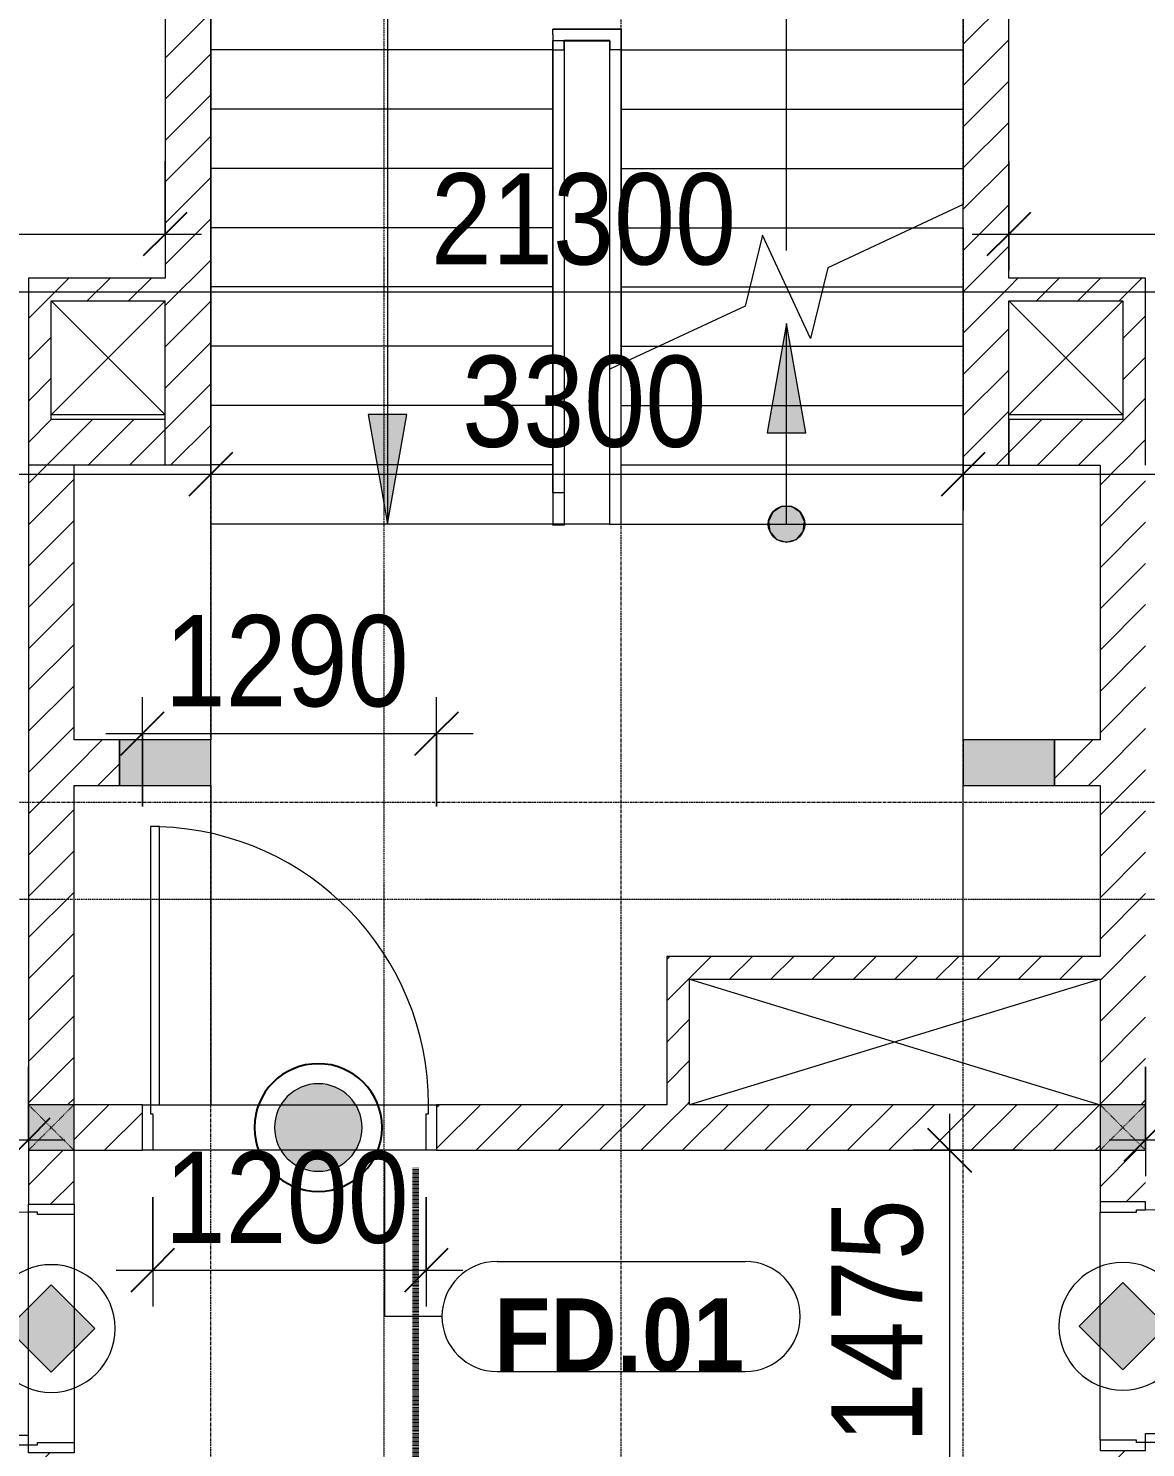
# Model space of a CAD drawing. Header units: millimetres. Extents: x 1591 to 239243, y -15958 to 82755.
# Drawn here: x 143851 to 148751, y 70208 to 76433 of the extents above; entities that cross this region are included whole.
import ezdxf

# ---------------------------------------------------------------- set-up
doc = ezdxf.new("R2010")
doc.units = ezdxf.units.MM
for name, pattern in [('1 NÉT CALL OUT', [6, 3, -3]), ('Dash Dot 3_16_', [7.9375, 4.7625, -1.5875, 0, -1.5875]), ('Dash_2_', [6, 3, -3]), ('Grid Line', [22.225, 12.7, -3.175, 3.175, -3.175])]:
    doc.linetypes.add(name, pattern=pattern)
for name, color, linetype, lineweight in [('0-1', 250, 'Continuous', 5), ('0-2', 7, 'Continuous', 9), ('A-ANNO-DIMS', 211, 'Continuous', 9), ('A-ANNO-DIMS-160', 211, 'Continuous', 9), ('A-ANNO-NOTE', 131, 'Continuous', 9), ('A-ANNO-NOTE-1', 131, 'Continuous', 25), ('A-DETL-3', 90, '1 NÉT CALL OUT', 100), ('A-DETL-GENF-2', 10, 'Continuous', 9), ('A-DOOR-3', 10, 'Continuous', 9), ('A-DOOR-FRAM-1', 10, 'Continuous', 9), ('A-DOOR-IDEN', 31, 'Continuous', 9), ('A-FLOR-1', 7, 'Continuous', 9), ('A-FLOR-HRAL', 11, 'Continuous', 9), ('A-WALL', 113, 'Continuous', 9), ('A-WALL-3', 113, 'Continuous', 18), ('A-WALL-PATT-2', 111, 'Continuous', 9), ('G-ANNO-SYMB-1', 111, 'Dash Dot 3_16_', 18), ('S-COLS', 52, 'Continuous', 9), ('S-COLS-1', 52, 'Continuous', 5), ('S-COLS-2', 250, 'Continuous', 18), ('S-COLS-6', 52, 'Continuous', 18), ('S-COLS-HDLN', 52, 'Dash_2_', 9), ('S-GRID-1', 1, 'Grid Line', 9), ('S-STRS', 31, 'Continuous', 9), ('S-STRS-ANNO', 31, 'Continuous', 9), ('S-STRS-MBND', 31, 'Continuous', 9)]:
    doc.layers.add(name, color=color, linetype=linetype, lineweight=lineweight)
doc.styles.add('Arial_B_4', font='arialbd_0.ttf', dxfattribs={"width": 0.9, "height": 320})
doc.styles.add('UTM Avo', font='UTM Avo.ttf', dxfattribs={"width": 0.9, "height": 400})
doc.dimstyles.new('1_Dim_chi_tiet_2_5', dxfattribs={"dimscale": 304.8, "dimtxt": 399.720379, "dimasz": 0.629921, "dimexe": 0.524934, "dimexo": 0.0625, "dimgap": 0.052493, "dimtad": 1, "dimdec": 0, "dimrnd": 5, "dimzin": 0, "dimdsep": 46, "dimtxsty": 'UTM Avo', "dimblk1": 'OBLIQUE', "dimblk2": 'OBLIQUE', "dimsah": 1, "dimcen": 0.09, "dimdle": 0.524934, "dimazin": 0, "dimtfac": 1, "dimtdec": 4, "dimtix": 1, "dimtmove": 0, "dimatfit": 3, "dimfxl": 1.049869, "dimfxlon": 1, "dimtvp": 1, "dimtolj": 1, "dimtzin": 0, "dimarcsym": 2})
doc.dimstyles.new('1_Dim_chi_tiet_2_5_1', dxfattribs={"dimscale": 304.8, "dimtxt": 399.720379, "dimasz": 0.629921, "dimexe": 0.524934, "dimexo": 0.0625, "dimgap": 0.052493, "dimtad": 1, "dimdec": 0, "dimrnd": 5, "dimzin": 0, "dimdsep": 46, "dimtxsty": 'UTM Avo', "dimblk1": 'OBLIQUE', "dimblk2": 'OBLIQUE', "dimsah": 1, "dimcen": 0.09, "dimdle": 0.524934, "dimazin": 0, "dimtfac": 1, "dimtdec": 4, "dimtix": 1, "dimtmove": 0, "dimatfit": 3, "dimfxl": 1.049869, "dimfxlon": 1, "dimtvp": 1, "dimtolj": 1, "dimtzin": 0, "dimarcsym": 2})
pattern_1 = [(45, (101998.83, 0), (-90.50967, 90.50967), [])]

# ---------------------------------------------------------------- blocks, each defined once
blk = doc.blocks.new('NCV_TKTC_KET CAU_rvt-1-TKCS_MB TẦNG 5')
at = {"layer": 'S-COLS-1'}
for points in [[(42652.6, 73111.9), (42652.6, 73311.9), (42252.6, 73311.9), (42252.6, 73111.9)], [(46352.6, 73111.9), (46352.6, 73311.9), (45952.6, 73311.9), (45952.6, 73111.9)]]:
    blk.add_hatch(color=256, dxfattribs=at).paths.add_polyline_path(points)
at = {"layer": 'A-FLOR-1'}
for p, q in [((46152.6, 74737.4), (46152.6, 75237.4)), ((42452.6, 74737.4), (41952.6, 74737.4)), ((46652.6, 74737.4), (46152.6, 74737.4)), ((44152.6, 74259), (42652.6, 74259)), ((42652.6, 74259), (42652.6, 73311.9)), ((44402.6, 74259), (44202.6, 74259)), ((45952.6, 73311.9), (45952.6, 74259)), ((42652.6, 73111.9), (42652.6, 71711.9)), ((45952.6, 72361.9), (45952.6, 73111.9))]:
    blk.add_line(p, q, dxfattribs=at)
at = {"layer": 'S-COLS-2'}
for p, q in [((42252.6, 73311.9), (42252.6, 73111.9)), ((42652.6, 73311.9), (42252.6, 73311.9)), ((42652.6, 73111.9), (42652.6, 73311.9)), ((45952.6, 73311.9), (45952.6, 73111.9)), ((46352.6, 73311.9), (45952.6, 73311.9)), ((46352.6, 73111.9), (46352.6, 73311.9)), ((42252.6, 73111.9), (42652.6, 73111.9)), ((45952.6, 73111.9), (46352.6, 73111.9))]:
    blk.add_line(p, q, dxfattribs=at)
blk = doc.blocks.new('Railing - 50 x 10mm-952828-TKCS_MB TẦNG 5')
at = {"layer": 'A-FLOR-HRAL'}
for p, q in [((-25, 0), (-25, -5)), ((-25, -5), (25, -5)), ((25, -5), (25, 0))]:
    blk.add_line(p, q, dxfattribs=at)
blk = doc.blocks.new('Railing - Railing-946792-TKCS_MB TẦNG 5')
at = {"extrusion": (0, 0, -1), "zscale": -1}
blk.add_blockref('Railing - 50 x 10mm-952828-TKCS_MB TẦNG 5', (-44177.6, 74259), dxfattribs=at)
blk = doc.blocks.new('Top Rail Type - Top Rail_Internal_-946822-TKCS_MB TẦNG 5')
at = {"layer": 'A-FLOR-HRAL'}
for p, q in [((44152.6, 76429.4), (44453, 76429.4)), ((44152.6, 76404.3), (44152.6, 76429.4)), ((44453, 76429.4), (44453, 76339)), ((44152.6, 76379.4), (44202.6, 76379.4)), ((44152.6, 76339), (44152.6, 76379.4)), ((44152.6, 76339), (44202.6, 76339)), ((44152.6, 74396.6), (44152.6, 76339)), ((44403, 76379.4), (44202.6, 76379.4)), ((44202.6, 76379.4), (44202.6, 76339)), ((44202.6, 76339), (44202.6, 74396.6)), ((44403, 76339), (44403, 76379.4)), ((44403, 74937.8), (44403, 76339)), ((44453, 76339), (44403, 76339)), ((44453, 76339), (44453, 74961.1)), ((44202.6, 74396.6), (44152.6, 74396.6))]:
    blk.add_line(p, q, dxfattribs=at)
blk = doc.blocks.new('Top Rail Type - Top Rail_Internal_-V1-TKCS_MB TẦNG 5')
at = {"layer": 'A-FLOR-HRAL'}
for p, q in [((44453, 76429.4), (44152.6, 76429.4)), ((44152.6, 76404.4), (44152.6, 76339)), ((44453, 76339), (44453, 76429.4)), ((44152.6, 76339), (44152.6, 74259)), ((44202.6, 76379.4), (44202.6, 76339)), ((44403, 76379.4), (44202.6, 76379.4)), ((44202.6, 76339), (44202.6, 74259)), ((44403, 76339), (44403, 76379.4)), ((44403, 74937.8), (44403, 76339)), ((44453, 74961.1), (44453, 76339)), ((44202.6, 74259), (44152.6, 74259))]:
    blk.add_line(p, q, dxfattribs=at)
blk = doc.blocks.new('Top Rail Type - Top Rail_Internal_-V2-TKCS_MB TẦNG 5')
at = {"layer": 'A-FLOR-HRAL'}
for p, q in [((44453, 74961.1), (44403, 74937.8)), ((44453, 74259), (44453, 74961.1)), ((44403, 74259), (44403, 74937.8)), ((44403, 74259), (44453, 74259))]:
    blk.add_line(p, q, dxfattribs=at)
blk = doc.blocks.new('G1_SOF - BO TRU - 200x200-3055083-TKCS_MB TẦNG 5')
at = {"layer": 'S-COLS'}
blk.add_hatch(color=256, dxfattribs=at).paths.add_polyline_path([(100, -100), (100, 100), (-100, 100), (-100, -100), (8.4, -100)])
at = {"layer": 'S-COLS-6'}
for p, q in [((100, 100), (-100, 100)), ((-100, 100), (-100, -100)), ((100, -100), (100, 100)), ((-100, -100), (100, -100))]:
    blk.add_line(p, q, dxfattribs=at)
at = {"layer": 'S-COLS-HDLN'}
for p, q in [((100, 100), (-100, -100)), ((-100, 100), (100, -100))]:
    blk.add_line(p, q, dxfattribs=at)
blk = doc.blocks.new('FD_01 - FD_01-1200x2200mm-1787918-TKCS_MB TẦNG 5')
at = {"layer": 'A-DETL-GENF-2'}
for p, q in [((610, -100), (570, -100)), ((570, -100), (570, -1320)), ((610, -1320), (610, -100)), ((570, -1320), (610, -1320))]:
    blk.add_line(p, q, dxfattribs=at)
blk.add_arc((610, -100), 1220, 180, 268.12111, dxfattribs=at)
at = {"layer": 'A-DOOR-FRAM-1'}
for p, q in [((-645, 100), (-600, 100)), ((-645, -100), (-645, 100)), ((-600, 100), (-600, -60)), ((600, 100), (645, 100)), ((600, -60), (600, 100)), ((645, 100), (645, -100)), ((-600, -60), (-610, -60)), ((-610, -60), (-610, -100)), ((610, -60), (600, -60)), ((610, -100), (610, -60)), ((-610, -100), (-645, -100)), ((645, -100), (610, -100))]:
    blk.add_line(p, q, dxfattribs=at)
blk = doc.blocks.new('FD_05 - FD_05-1000x2200mm-835433-TKCS_MB TẦNG 5')
at = {"layer": 'A-DETL-GENF-2'}
for p, q in [((510, -100), (470, -100)), ((470, -100), (470, -1120)), ((510, -1120), (510, -100)), ((470, -1120), (510, -1120))]:
    blk.add_line(p, q, dxfattribs=at)
blk.add_arc((510, -100), 1020, 180, 267.75253, dxfattribs=at)
at = {"layer": 'A-DOOR-FRAM-1'}
for p, q in [((-545, 100), (-500, 100)), ((-545, -100), (-545, 100)), ((-500, 100), (-500, -60)), ((500, 100), (545, 100)), ((500, -60), (500, 100)), ((545, 100), (545, -100)), ((-500, -60), (-510, -60)), ((-510, -60), (-510, -100)), ((510, -60), (500, -60)), ((510, -100), (510, -60)), ((-510, -100), (-545, -100)), ((545, -100), (510, -100))]:
    blk.add_line(p, q, dxfattribs=at)
blk = doc.blocks.new('FD_05 - FD_05-1000x2200mm-835434-TKCS_MB TẦNG 5')
at = {"layer": 'A-DETL-GENF-2'}
for p, q in [((470, 100), (470, 1120)), ((470, 1120), (510, 1120)), ((510, 1120), (510, 100)), ((510, 100), (470, 100))]:
    blk.add_line(p, q, dxfattribs=at)
blk.add_arc((510, 100), 1020, 92.24747, 180, dxfattribs=at)
at = {"layer": 'A-DOOR-FRAM-1'}
for p, q in [((-510, 100), (-545, 100)), ((-545, 100), (-545, -100)), ((-510, 60), (-510, 100)), ((545, 100), (510, 100)), ((510, 100), (510, 60)), ((545, -100), (545, 100)), ((-500, 60), (-510, 60)), ((-500, -100), (-500, 60)), ((510, 60), (500, 60)), ((500, 60), (500, -100)), ((-545, -100), (-500, -100)), ((500, -100), (545, -100))]:
    blk.add_line(p, q, dxfattribs=at)
blk = doc.blocks.new('DIMBLOCK2-TKCS_MB TẦNG 5')
at = {"layer": 'A-ANNO-DIMS-160'}
for p, q in [((147892, 71671.9), (147892, 69876.9)), ((148212, 71511.9), (147732, 71511.9)), ((147892, 71511.9), (148212, 71511.9)), ((148212, 70036.9), (147732, 70036.9)), ((147892, 70036.9), (148212, 70036.9))]:
    blk.add_line(p, q, dxfattribs=at)
at = {"layer": 'A-ANNO-DIMS-160', "lineweight": 25}
for p, q in [((147892, 71511.9), (147796, 71607.9)), ((147892, 71511.9), (147988, 71415.9)), ((147892, 70036.9), (147796, 70132.9)), ((147892, 70036.9), (147988, 69940.9))]:
    blk.add_line(p, q, dxfattribs=at)
at = {"layer": 'A-ANNO-DIMS-160', "color": 0, "insert": (147372.4, 70226.7), "char_height": 400, "width": 1314.636, "attachment_point": 1, "rotation": 90, "line_spacing_factor": 1.110334, "style": 'UTM Avo'}
blk.add_mtext('1475', dxfattribs=at)
blk = doc.blocks.new('_Oblique')
at = {"color": 0, "linetype": 'ByBlock', "lineweight": -2}
blk.add_line((-0.5, -0.5), (0.5, 0.5), dxfattribs=at)
blk = doc.blocks.new('DIMBLOCK36-TKCS_MB TẦNG 5')
at = {"layer": 'A-ANNO-DIMS-160'}
for p, q in [((137051.4, 71878.5), (137051.4, 71398.5)), ((137051.4, 71558.5), (137051.4, 71878.5)), ((143851.5, 71878.5), (143851.5, 71398.5)), ((143851.5, 71558.5), (143851.5, 71878.5)), ((136891.4, 71558.5), (144011.5, 71558.5))]:
    blk.add_line(p, q, dxfattribs=at)
at = {"layer": 'A-ANNO-DIMS-160', "lineweight": 25}
for p, q in [((137051.4, 71558.5), (137147.4, 71654.5)), ((143851.5, 71558.5), (143947.5, 71654.5)), ((137051.4, 71558.5), (136955.4, 71462.5)), ((143851.5, 71558.5), (143755.5, 71462.5))]:
    blk.add_line(p, q, dxfattribs=at)
at = {"layer": 'A-ANNO-DIMS-160', "color": 0, "insert": (139903.7, 72078.1), "char_height": 400, "width": 1314.636, "attachment_point": 1, "line_spacing_factor": 1.110334, "style": 'UTM Avo'}
blk.add_mtext('6800', dxfattribs=at)
blk = doc.blocks.new('DIMBLOCK38-TKCS_MB TẦNG 5')
at = {"layer": 'A-ANNO-DIMS-160'}
for p, q in [((148751.4, 71878.5), (148751.4, 71398.5)), ((148751.4, 71558.5), (148751.4, 71878.5)), ((155551.4, 71878.5), (155551.4, 71398.5)), ((155551.4, 71558.5), (155551.4, 71878.5)), ((148591.4, 71558.5), (155711.4, 71558.5))]:
    blk.add_line(p, q, dxfattribs=at)
at = {"layer": 'A-ANNO-DIMS-160', "lineweight": 25}
for p, q in [((148751.4, 71558.5), (148847.4, 71654.5)), ((155551.4, 71558.5), (155647.4, 71654.5)), ((148751.4, 71558.5), (148655.4, 71462.5)), ((155551.4, 71558.5), (155455.4, 71462.5))]:
    blk.add_line(p, q, dxfattribs=at)
at = {"layer": 'A-ANNO-DIMS-160', "color": 0, "insert": (151603.6, 72078.1), "char_height": 400, "width": 1314.636, "attachment_point": 1, "line_spacing_factor": 1.110334, "style": 'UTM Avo'}
blk.add_mtext('6800', dxfattribs=at)
blk = doc.blocks.new('DIMBLOCK177-TKCS_MB TẦNG 5')
at = {"layer": 'A-ANNO-DIMS-160'}
for p, q in [((144351.5, 73019.7), (144351.5, 73499.7)), ((145641.5, 73019.7), (145641.5, 73499.7)), ((144191.5, 73339.7), (145801.5, 73339.7)), ((144351.5, 73339.7), (144351.5, 73019.7)), ((145641.5, 73339.7), (145641.5, 73019.7))]:
    blk.add_line(p, q, dxfattribs=at)
at = {"layer": 'A-ANNO-DIMS-160', "lineweight": 25}
for p, q in [((144351.5, 73339.7), (144447.5, 73435.7)), ((145641.5, 73339.7), (145737.5, 73435.7)), ((144351.5, 73339.7), (144255.5, 73243.7)), ((145641.5, 73339.7), (145545.5, 73243.7))]:
    blk.add_line(p, q, dxfattribs=at)
at = {"layer": 'A-ANNO-DIMS-160', "color": 0, "insert": (144448.7, 73859.3), "char_height": 400, "width": 1314.636, "attachment_point": 1, "line_spacing_factor": 1.110334, "style": 'UTM Avo'}
blk.add_mtext('1290', dxfattribs=at)
blk = doc.blocks.new('DIMBLOCK178-TKCS_MB TẦNG 5')
at = {"layer": 'A-ANNO-DIMS-160'}
for p, q in [((144396.5, 71306.2), (144396.5, 70826.2)), ((144396.5, 70986.2), (144396.5, 71306.2)), ((145596.5, 71306.2), (145596.5, 70826.2)), ((145596.5, 70986.2), (145596.5, 71306.2)), ((144236.5, 70986.2), (145756.5, 70986.2))]:
    blk.add_line(p, q, dxfattribs=at)
at = {"layer": 'A-ANNO-DIMS-160', "lineweight": 25}
for p, q in [((144396.5, 70986.2), (144492.5, 71082.2)), ((145596.5, 70986.2), (145692.5, 71082.2)), ((144396.5, 70986.2), (144300.5, 70890.2)), ((145596.5, 70986.2), (145500.5, 70890.2))]:
    blk.add_line(p, q, dxfattribs=at)
at = {"layer": 'A-ANNO-DIMS-160', "color": 0, "insert": (144448.7, 71505.8), "char_height": 400, "width": 1314.636, "attachment_point": 1, "line_spacing_factor": 1.110334, "style": 'UTM Avo'}
blk.add_mtext('1200', dxfattribs=at)
blk = doc.blocks.new('STN_Door Tag - STN_Door Tag-1788670-TKCS_MB TẦNG 5')
at = {"layer": 'A-DOOR-IDEN'}
for p, q in [((-3.37, 1.495), (3.431, 1.495)), ((-3.37, -1.524), (3.431, -1.524))]:
    blk.add_line(p, q, dxfattribs=at)
for centre, start, end in [((-3.37, -0.015), 90, 270), ((3.431, -0.015), 270, 90)]:
    blk.add_arc(centre, 1.509, start, end, dxfattribs=at)
blk = doc.blocks.new('DIMBLOCK231-TKCS_MB TẦNG 5')
at = {"layer": 'A-ANNO-DIMS-160'}
for p, q in [((135651.4, 75597.8), (135651.4, 75117.8)), ((135651.4, 75277.8), (135651.4, 75597.8)), ((156951.4, 75597.8), (156951.4, 75117.8)), ((156951.4, 75277.8), (156951.4, 75597.8)), ((135491.4, 75277.8), (157111.4, 75277.8))]:
    blk.add_line(p, q, dxfattribs=at)
at = {"layer": 'A-ANNO-DIMS-160', "lineweight": 25}
for p, q in [((135651.4, 75277.8), (135747.4, 75373.8)), ((156951.4, 75277.8), (157047.4, 75373.8)), ((135651.4, 75277.8), (135555.4, 75181.8)), ((156951.4, 75277.8), (156855.4, 75181.8))]:
    blk.add_line(p, q, dxfattribs=at)
at = {"layer": 'A-ANNO-DIMS-160', "color": 0, "insert": (145616.7, 75797.5), "char_height": 400, "width": 1643.295, "attachment_point": 1, "line_spacing_factor": 1.110334, "style": 'UTM Avo'}
blk.add_mtext('21300', dxfattribs=at)
blk = doc.blocks.new('DIMBLOCK233-TKCS_MB TẦNG 5')
at = {"layer": 'A-ANNO-DIMS-160'}
for p, q in [((140851.4, 74797.8), (140851.4, 74317.8)), ((140851.4, 74477.8), (140851.4, 74797.8)), ((144651.4, 74797.8), (144651.4, 74317.8)), ((144651.4, 74477.8), (144651.4, 74797.8)), ((140851.4, 74477.8), (144651.4, 74477.8))]:
    blk.add_line(p, q, dxfattribs=at)
at = {"layer": 'A-ANNO-DIMS-160', "lineweight": 25}
for p, q in [((140851.4, 74477.8), (140947.4, 74573.8)), ((144651.4, 74477.8), (144747.4, 74573.8)), ((140851.4, 74477.8), (140755.4, 74381.8)), ((144651.4, 74477.8), (144555.4, 74381.8))]:
    blk.add_line(p, q, dxfattribs=at)
at = {"layer": 'A-ANNO-DIMS-160', "color": 0, "insert": (142203.6, 74997.5), "char_height": 400, "width": 1314.636, "attachment_point": 1, "line_spacing_factor": 1.110334, "style": 'UTM Avo'}
blk.add_mtext('3800', dxfattribs=at)
blk = doc.blocks.new('DIMBLOCK234-TKCS_MB TẦNG 5')
at = {"layer": 'A-ANNO-DIMS-160'}
for p, q in [((144651.4, 74797.8), (144651.4, 74317.8)), ((144651.4, 74477.8), (144651.4, 74797.8)), ((147951.4, 74797.8), (147951.4, 74317.8)), ((147951.4, 74477.8), (147951.4, 74797.8)), ((144651.4, 74477.8), (147951.4, 74477.8))]:
    blk.add_line(p, q, dxfattribs=at)
at = {"layer": 'A-ANNO-DIMS-160', "lineweight": 25}
for p, q in [((144651.4, 74477.8), (144747.4, 74573.8)), ((147951.4, 74477.8), (148047.4, 74573.8)), ((144651.4, 74477.8), (144555.4, 74381.8)), ((147951.4, 74477.8), (147855.4, 74381.8))]:
    blk.add_line(p, q, dxfattribs=at)
at = {"layer": 'A-ANNO-DIMS-160', "color": 0, "insert": (145753.6, 74997.5), "char_height": 400, "width": 1314.636, "attachment_point": 1, "line_spacing_factor": 1.110334, "style": 'UTM Avo'}
blk.add_mtext('3300', dxfattribs=at)
blk = doc.blocks.new('DIMBLOCK235-TKCS_MB TẦNG 5')
at = {"layer": 'A-ANNO-DIMS-160'}
for p, q in [((147951.4, 74797.8), (147951.4, 74317.8)), ((147951.4, 74477.8), (147951.4, 74797.8)), ((156951.4, 74797.8), (156951.4, 74317.8)), ((156951.4, 74477.8), (156951.4, 74797.8)), ((147951.4, 74477.8), (157111.4, 74477.8))]:
    blk.add_line(p, q, dxfattribs=at)
at = {"layer": 'A-ANNO-DIMS-160', "lineweight": 25}
for p, q in [((147951.4, 74477.8), (148047.4, 74573.8)), ((156951.4, 74477.8), (157047.4, 74573.8)), ((147951.4, 74477.8), (147855.4, 74381.8)), ((156951.4, 74477.8), (156855.4, 74381.8))]:
    blk.add_line(p, q, dxfattribs=at)
at = {"layer": 'A-ANNO-DIMS-160', "color": 0, "insert": (151903.6, 74997.5), "char_height": 400, "width": 1314.636, "attachment_point": 1, "line_spacing_factor": 1.110334, "style": 'UTM Avo'}
blk.add_mtext('9000', dxfattribs=at)
blk = doc.blocks.new('HDNDCT_GHI CHÚ CỬA CHỐNG CHÁY EI60 - HDNDCT_GHI CHÚ CỬA CHỐNG CHÁY EI60-1614697-TKCS_MB TẦNG 5')
at = {"layer": 'A-ANNO-NOTE'}
h = blk.add_hatch(color=256, dxfattribs=at)
edge = h.paths.add_edge_path()
edge.add_arc((0, 0), 1.2, 0, 180)
edge.add_arc((0, 0), 1.2, 180, 360)
for radius, start, end in [(1.75, 360, 180), (1.2, 360, 180), (1.2, 180, 360)]:
    blk.add_arc((0, 0), radius, start, end, dxfattribs=at)
at = {"layer": 'A-ANNO-NOTE-1'}
for start, end in [(360, 180), (180, 360)]:
    blk.add_arc((0, 0), 1.75, start, end, dxfattribs=at)
blk = doc.blocks.new('HDNDCT_GHI CHÚ CỬA CHỐNG CHÁY EI30 - HDNDCT_GHI CHÚ CỬA CHỐNG CHÁY EI30-2461928-TKCS_MB TẦNG 5')
at = {"layer": 'A-ANNO-NOTE'}
blk.add_hatch(color=256, dxfattribs=at).paths.add_polyline_path([(-1.2, 0), (0, 1.2), (1.2, 0), (0, -1.2)])
for p, q in [((0, 1.2), (-1.2, 0)), ((1.2, 0), (0, 1.2)), ((-1.2, 0), (0, -1.2)), ((0, -1.2), (1.2, 0))]:
    blk.add_line(p, q, dxfattribs=at)
for start, end in [(360, 180), (180, 360)]:
    blk.add_arc((0, 0), 1.75, start, end, dxfattribs=at)
blk = doc.blocks.new('DIMBLOCK310-TKCS_MB TẦNG 5')
at = {"layer": 'A-ANNO-DIMS-160'}
for p, q in [((135851.4, 75850.8), (135851.4, 75370.8)), ((135851.4, 75530.8), (135851.4, 75850.8)), ((144451.4, 75850.8), (144451.4, 75370.8)), ((144451.4, 75530.8), (144451.4, 75850.8)), ((135691.4, 75530.8), (144611.4, 75530.8))]:
    blk.add_line(p, q, dxfattribs=at)
at = {"layer": 'A-ANNO-DIMS-160', "lineweight": 25}
for p, q in [((135851.4, 75530.8), (135947.4, 75626.8)), ((144451.4, 75530.8), (144547.4, 75626.8)), ((135851.4, 75530.8), (135755.4, 75434.8)), ((144451.4, 75530.8), (144355.4, 75434.8))]:
    blk.add_line(p, q, dxfattribs=at)
at = {"layer": 'A-ANNO-DIMS-160', "color": 0, "insert": (139603.6, 76050.4), "char_height": 400, "width": 1314.636, "attachment_point": 1, "line_spacing_factor": 1.110334, "style": 'UTM Avo'}
blk.add_mtext('8600', dxfattribs=at)
blk = doc.blocks.new('DIMBLOCK311-TKCS_MB TẦNG 5')
at = {"layer": 'A-ANNO-DIMS-160'}
for p, q in [((148151.4, 75850.8), (148151.4, 75370.8)), ((148151.4, 75530.8), (148151.4, 75850.8)), ((156751.4, 75850.8), (156751.4, 75370.8)), ((156751.4, 75530.8), (156751.4, 75850.8)), ((147991.4, 75530.8), (156911.4, 75530.8))]:
    blk.add_line(p, q, dxfattribs=at)
at = {"layer": 'A-ANNO-DIMS-160', "lineweight": 25}
for p, q in [((148151.4, 75530.8), (148247.4, 75626.8)), ((156751.4, 75530.8), (156847.4, 75626.8)), ((148151.4, 75530.8), (148055.4, 75434.8)), ((156751.4, 75530.8), (156655.4, 75434.8))]:
    blk.add_line(p, q, dxfattribs=at)
at = {"layer": 'A-ANNO-DIMS-160', "color": 0, "insert": (151903.6, 76050.4), "char_height": 400, "width": 1314.636, "attachment_point": 1, "line_spacing_factor": 1.110334, "style": 'UTM Avo'}
blk.add_mtext('8600', dxfattribs=at)

msp = doc.modelspace()

# ---------------------------------------------------------------- hatches: boundary and pattern name
at = {"layer": 'A-WALL-PATT-2'}
h = msp.add_hatch(dxfattribs=at)
h.set_pattern_fill('FP_1', color=256, style=0, pattern_type=2)
h.set_pattern_definition(pattern_1)
h.paths.add_polyline_path([(144651.4, 74516.9), (144651.4, 77936.9), (144451.4, 77936.9), (144451.4, 74516.9)])
h = msp.add_hatch(dxfattribs=at)
h.set_pattern_fill('FP_1', color=256, style=0, pattern_type=2)
h.set_pattern_definition(pattern_1)
h.paths.add_polyline_path([(148151.4, 74516.9), (148151.4, 77936.9), (147951.4, 77936.9), (147951.4, 74516.9)])
h = msp.add_hatch(dxfattribs=at)
h.set_pattern_fill('FP_1', color=256, style=0, pattern_type=2)
h.set_pattern_definition(pattern_1)
h.paths.add_polyline_path([(143851.5, 74516.9), (143951.5, 74516.9), (143951.5, 75337.4), (143851.5, 75336.9), (143851.5, 74537.4)])
h = msp.add_hatch(dxfattribs=at)
h.set_pattern_fill('FP_1', color=256, style=0, pattern_type=2)
h.set_pattern_definition(pattern_1)
h.paths.add_polyline_path([(144211.7, 75237.4), (144451.4, 75237.4), (144450.7, 75337.4), (143951.5, 75336.9), (143951.5, 75237.4)])
h = msp.add_hatch(dxfattribs=at)
h.set_pattern_fill('FP_1', color=256, style=0, pattern_type=2)
h.set_pattern_definition(pattern_1)
h.paths.add_polyline_path([(148442.1, 75237.4), (148651.4, 75237.4), (148651.4, 75337.4), (148151.4, 75336.9), (148151.5, 75237.4)])
h = msp.add_hatch(dxfattribs=at)
h.set_pattern_fill('FP_1', color=256, style=0, pattern_type=2)
h.set_pattern_definition(pattern_1)
h.paths.add_polyline_path([(148666.1, 74516.9), (148751.4, 74516.9), (148751.3, 75337.4), (148651.4, 75336.9), (148651.4, 74516.9)])
h = msp.add_hatch(dxfattribs=at)
h.set_pattern_fill('FP_1', color=256, style=0, pattern_type=2)
h.set_pattern_definition(pattern_1)
h.paths.add_polyline_path([(144048.3, 74516.9), (144451.4, 74516.9), (144451.4, 74716.9), (143951.5, 74716.9), (143951.5, 74516.9)])
h = msp.add_hatch(dxfattribs=at)
h.set_pattern_fill('FP_1', color=256, style=0, pattern_type=2)
h.set_pattern_definition(pattern_1)
h.paths.add_polyline_path([(148151.5, 74516.9), (148651.4, 74516.9), (148651.4, 74716.9), (148151.5, 74716.9)])
h = msp.add_hatch(dxfattribs=at)
h.set_pattern_fill('FP_1', color=256, style=0, pattern_type=2)
h.set_pattern_definition(pattern_1)
h.paths.add_polyline_path([(143851.5, 70036.9), (144051.5, 70036.9), (144051.5, 70185.3), (143851.5, 70185.3), (143851.5, 70111.9)])
h.paths.add_polyline_path([(144051.5, 71275.3), (144051.5, 71511.9), (143851.5, 71511.9), (143851.5, 71275.3), (143974.1, 71275.3)])
h.paths.add_polyline_path([(143946.8, 71711.9), (144051.5, 71711.9), (144051.5, 74516.9), (143851.5, 74516.9), (143851.5, 71711.9), (143899, 71711.9)])
h = msp.add_hatch(dxfattribs=at)
h.set_pattern_fill('FP_1', color=256, style=0, pattern_type=2)
h.set_pattern_definition(pattern_1)
h.paths.add_polyline_path([(148551.4, 70036.9), (148751.4, 70036.9), (148751.4, 70195.3), (148551.4, 70195.3), (148551.4, 70043.5)])
h.paths.add_polyline_path([(148551.4, 71285.3), (148751.4, 71285.3), (148751.4, 71511.9), (148551.4, 71511.9)])
h.paths.add_polyline_path([(148672.1, 71711.9), (148751.4, 71711.9), (148751.4, 74516.9), (148551.4, 74516.9), (148551.4, 71711.9), (148664, 71711.9)])
h = msp.add_hatch(dxfattribs=at)
h.set_pattern_fill('FP_1', color=256, style=0, pattern_type=2)
h.set_pattern_definition(pattern_1)
h.paths.add_polyline_path([(144251.4, 73111.8), (144251.4, 73311.8), (144051.5, 73311.8), (144051.5, 73111.8), (144084.7, 73111.8)])
h = msp.add_hatch(dxfattribs=at)
h.set_pattern_fill('FP_1', color=256, style=0, pattern_type=2)
h.set_pattern_definition(pattern_1)
h.paths.add_polyline_path([(148442.1, 73111.9), (148551.4, 73111.9), (148551.4, 73311.9), (148351.4, 73311.9), (148351.4, 73111.9)])
h = msp.add_hatch(dxfattribs=at)
h.set_pattern_fill('FP_1', color=256, style=0, pattern_type=2)
h.set_pattern_definition(pattern_1)
h.paths.add_polyline_path([(146751.4, 71711.9), (146751.4, 72361.9), (146651.4, 72361.9), (146651.4, 71711.9)])
h = msp.add_hatch(dxfattribs=at)
h.set_pattern_fill('FP_1', color=256, style=0, pattern_type=2)
h.set_pattern_definition(pattern_1)
h.paths.add_polyline_path([(146830.1, 72261.9), (148551.4, 72261.9), (148551.4, 72361.9), (146751.4, 72361.9), (146751.4, 72261.9)])
h = msp.add_hatch(dxfattribs=at)
h.set_pattern_fill('FP_1', color=256, style=0, pattern_type=2)
h.set_pattern_definition(pattern_1)
h.paths.add_polyline_path([(145641.5, 71511.9), (146651.4, 71511.9), (146651.4, 71711.9), (145641.5, 71711.9), (145641.5, 71633.6)])
h.paths.add_polyline_path([(144351.5, 71511.9), (144351.5, 71711.9), (144051.5, 71711.9), (144051.5, 71511.9), (144243.3, 71511.9)])
h = msp.add_hatch(dxfattribs=at)
h.set_pattern_fill('FP_1', color=256, style=0, pattern_type=2)
h.set_pattern_definition(pattern_1)
h.paths.add_polyline_path([(146830.1, 71511.9), (148551.4, 71511.9), (148551.4, 71711.9), (146651.4, 71711.9), (146651.4, 71511.9), (146751.4, 71511.9)])
at = {"layer": 'S-STRS-ANNO'}
for points in [[(147261, 74659), (147176.4, 75139), (147091.8, 74659)], [(145426.8, 74259), (145511.4, 74739), (145342.2, 74739), (145400.2, 74409.9)], [(147176.4, 74179), (147219.6, 74191.7), (147249.2, 74225.8), (147255.6, 74270.4), (147236.9, 74311.4), (147198.9, 74335.7), (147153.9, 74335.7), (147115.9, 74311.4), (147097.2, 74270.4), (147103.6, 74225.8), (147133.1, 74191.7)]]:
    msp.add_hatch(color=256, dxfattribs=at).paths.add_polyline_path(points)
h = msp.add_hatch(color=256, dxfattribs=at)
edge = h.paths.add_edge_path()
edge.add_arc((147176.4, 74259), 80, 0, 360)

# ---------------------------------------------------------------- linework, layer by layer
at = {"layer": '0-2'}
for p, q in [((143951.5, 75237.4), (144451.4, 74737.4)), ((144451.4, 75237.4), (143951.5, 74737.4)), ((148151.5, 75237.4), (148651.4, 74737.4)), ((148651.4, 75237.4), (148151.5, 74737.4)), ((148151.5, 74737.4), (148151.5, 75237.4)), ((144451.4, 74737.4), (143951.5, 74737.4)), ((148651.4, 74737.4), (148151.5, 74737.4)), ((146751.4, 72261.9), (148551.4, 71711.9)), ((148551.4, 72261.9), (146751.4, 71711.9))]:
    msp.add_line(p, q, dxfattribs=at)
at = {"layer": 'A-DETL-3'}
msp.add_line((145551.4, 52256.9), (145551.4, 71435.3), dxfattribs=at)
at = {"layer": 'A-DOOR-IDEN'}
for p, q in [((145413.4, 71514.9), (145413.4, 70784.9)), ((145413.4, 70784.9), (145665.4, 70784.9))]:
    msp.add_line(p, q, dxfattribs=at)
at = {"layer": 'A-WALL'}
for p, q in [((144386.5, 71711.9), (145606.5, 71711.9)), ((145596.5, 71511.9), (144396.5, 71511.9)), ((143851.5, 70220.3), (143851.5, 71240.3)), ((144051.5, 71230.3), (144051.5, 70230.3)), ((148551.4, 70240.3), (148551.4, 71240.3))]:
    msp.add_line(p, q, dxfattribs=at)
at = {"layer": 'A-WALL-3'}
for p, q in [((144451.4, 77936.9), (144451.4, 75337.4)), ((144651.4, 74516.9), (144651.4, 77936.9)), ((147951.4, 77936.9), (147951.4, 75660.4)), ((148151.4, 75337.4), (148151.4, 77936.9)), ((147951.4, 75559), (147951.4, 74516.9)), ((144451.4, 75337.4), (143851.5, 75337.4)), ((143851.5, 75337.4), (143851.5, 71711.9)), ((148751.4, 75337.4), (148151.4, 75337.4)), ((148751.4, 74516.9), (148751.4, 75337.4)), ((143951.5, 74716.9), (143951.5, 75237.4)), ((143951.5, 75237.4), (144451.4, 75237.4)), ((144451.4, 74516.9), (144451.4, 75237.4)), ((148151.4, 74516.9), (148151.4, 75237.4)), ((148151.4, 75237.4), (148651.4, 75237.4)), ((148651.4, 75237.4), (148651.4, 74716.9)), ((144451.4, 74716.9), (143951.5, 74716.9)), ((148651.4, 74716.9), (148151.5, 74716.9)), ((148151.5, 74716.9), (148151.5, 74516.9)), ((144651.4, 74516.9), (143851.5, 74516.9)), ((144051.5, 73311.8), (144051.5, 74516.9)), ((147951.4, 74516.9), (148151.4, 74516.9)), ((148151.5, 74516.9), (148551.4, 74516.9)), ((148551.4, 74516.9), (148551.4, 73311.9)), ((144251.4, 73311.8), (144051.5, 73311.8)), ((144251.4, 73111.8), (144251.4, 73311.8)), ((148551.4, 73311.9), (148351.4, 73311.9)), ((148351.4, 73311.9), (148351.4, 73111.9)), ((144051.5, 71711.9), (144051.5, 73111.8)), ((144051.5, 73111.8), (144251.4, 73111.8)), ((148351.4, 73111.9), (148551.4, 73111.9)), ((148551.4, 73111.9), (148551.4, 72361.9)), ((146651.4, 72361.9), (146651.4, 71711.9)), ((148551.4, 72361.9), (146651.4, 72361.9)), ((146751.4, 71711.9), (146751.4, 72261.9)), ((146751.4, 72261.9), (148551.4, 72261.9)), ((148551.4, 72261.9), (148551.4, 71711.9)), ((144351.5, 71711.9), (144051.5, 71711.9)), ((146651.4, 71711.9), (145641.5, 71711.9)), ((148551.4, 71711.9), (146751.4, 71711.9)), ((143851.5, 71511.9), (143851.5, 71275.3)), ((144051.5, 71511.9), (144351.5, 71511.9)), ((144051.5, 71275.3), (144051.5, 71511.9)), ((145641.5, 71511.9), (148551.4, 71511.9)), ((148551.4, 71511.9), (148551.4, 71285.3))]:
    msp.add_line(p, q, dxfattribs=at)
at = {"layer": 'G-ANNO-SYMB-1'}
for p, q in [((145410.2, 82373.8), (145410.2, 13320.5)), ((130746.6, 72614.1), (236925.7, 72614.1))]:
    msp.add_line(p, q, dxfattribs=at)
at = {"layer": 'S-GRID-1'}
for p, q in [((144651.4, 19118.3), (144651.4, 76659.6)), ((146451.4, 19118.3), (146451.4, 76659.6)), ((147951.4, 19118.3), (147951.4, 76659.6)), ((229978.4, 73036.9), (136410.9, 73036.9))]:
    msp.add_line(p, q, dxfattribs=at)
at = {"layer": 'S-STRS'}
for p, q in [((144651.8, 78033.3), (144651.8, 76339)), ((146151.4, 76339), (144651.8, 76339)), ((144651.8, 76339), (144651.8, 76079)), ((146201.8, 76379), (146401.4, 76379)), ((146201.8, 76339), (146201.8, 76379)), ((146201.8, 76339), (146201.8, 76079)), ((146401.4, 76379), (146401.4, 76339)), ((146401.4, 76079), (146401.4, 76339)), ((146451.8, 76339), (147951.4, 76339)), ((144651.8, 76079), (144651.8, 75819)), ((146151.4, 76079), (144651.8, 76079)), ((146201.8, 76079), (146201.8, 75819)), ((146401.4, 75819), (146401.4, 76079)), ((146451.8, 76079), (147951.4, 76079)), ((144651.8, 75819), (144651.8, 75559)), ((146151.4, 75819), (144651.8, 75819)), ((146201.8, 75819), (146201.8, 75559)), ((146401.4, 75559), (146401.4, 75819)), ((146451.8, 75819), (147951.4, 75819)), ((147951.4, 75559), (147951.4, 75660.4)), ((144651.8, 75559), (144651.8, 75299)), ((146151.4, 75559), (144651.8, 75559)), ((146201.8, 75559), (146201.8, 75299)), ((146401.4, 75299), (146401.4, 75559)), ((146451.8, 75559), (147734, 75559)), ((147734, 75559), (147951.4, 75559)), ((144651.8, 75299), (144651.8, 75039)), ((146151.4, 75299), (144651.8, 75299)), ((146201.8, 75299), (146201.8, 75039)), ((146401.4, 75039), (146401.4, 75299)), ((146451.8, 75299), (147015.7, 75299)), ((147015.7, 75299), (147176.4, 75299)), ((147176.4, 75299), (147337.1, 75299)), ((147337.1, 75299), (147951.4, 75299)), ((144651.8, 75039), (144651.8, 74779)), ((146151.4, 75039), (144651.8, 75039)), ((146201.8, 75039), (146201.8, 74779)), ((146401.4, 74937.6), (146401.4, 75039)), ((146451.8, 75039), (146618.8, 75039)), ((146618.8, 75039), (147951.4, 75039)), ((146401.4, 74779), (146401.4, 74937.6)), ((144651.8, 74779), (144651.8, 74519)), ((146151.4, 74779), (144651.8, 74779)), ((146201.8, 74779), (146201.8, 74519)), ((146401.4, 74519), (146401.4, 74779)), ((146451.8, 74779), (147951.4, 74779)), ((144651.8, 74519), (144651.8, 74259)), ((146151.4, 74519), (144651.8, 74519)), ((146201.8, 74519), (146201.8, 74259)), ((146401.4, 74259), (146401.4, 74519)), ((146451.8, 74519), (147951.4, 74519)), ((147951.4, 74259), (147951.4, 74516.9)), ((146151.4, 74259), (144651.8, 74259)), ((146451.8, 74259), (147951.4, 74259))]:
    msp.add_line(p, q, dxfattribs=at)
at = {"layer": 'S-STRS-ANNO'}
for p, q in [((145426.8, 77208), (145426.8, 76339)), ((147176.4, 76339), (147176.4, 77208)), ((145426.8, 76339), (145426.8, 76079)), ((147176.4, 76079), (147176.4, 76339)), ((145426.8, 76079), (145426.8, 75819)), ((147176.4, 75819), (147176.4, 76079)), ((145426.8, 75819), (145426.8, 75559)), ((147176.4, 75559), (147176.4, 75819)), ((145426.8, 75559), (145426.8, 75299)), ((147176.4, 75459), (147176.4, 75559)), ((145426.8, 75299), (145426.8, 75039)), ((147176.4, 75139), (147091.8, 74659)), ((147176.4, 75039), (147176.4, 75139)), ((147261, 74659), (147176.4, 75139)), ((145426.8, 75039), (145426.8, 74779)), ((147176.4, 74779), (147176.4, 75039)), ((145426.8, 74779), (145426.8, 74519)), ((147176.4, 74519), (147176.4, 74779)), ((145511.4, 74739), (145342.2, 74739)), ((145342.2, 74739), (145400.2, 74409.9)), ((145426.8, 74259), (145511.4, 74739)), ((147091.8, 74659), (147261, 74659)), ((145426.8, 74519), (145426.8, 74259)), ((147176.4, 74259), (147176.4, 74519)), ((145400.2, 74409.9), (145426.8, 74259)), ((147153.9, 74335.7), (147115.9, 74311.4)), ((147198.9, 74335.7), (147153.9, 74335.7)), ((147236.9, 74311.4), (147198.9, 74335.7)), ((147115.9, 74311.4), (147097.2, 74270.4)), ((147097.2, 74270.4), (147103.6, 74225.8)), ((147255.6, 74270.4), (147236.9, 74311.4)), ((147249.2, 74225.8), (147255.6, 74270.4)), ((147103.6, 74225.8), (147133.1, 74191.7)), ((147219.6, 74191.7), (147249.2, 74225.8)), ((147133.1, 74191.7), (147176.4, 74179)), ((147176.4, 74179), (147219.6, 74191.7))]:
    msp.add_line(p, q, dxfattribs=at)
msp.add_circle((147176.4, 74259), 80, dxfattribs=at)
at = {"layer": 'S-STRS-MBND'}
for p, q in [((147951.4, 75660.4), (147357.7, 75383.5)), ((147070.7, 75525.6), (146995.1, 75214.5)), ((147282.1, 75072.4), (147070.7, 75525.6)), ((147357.7, 75383.5), (147282.1, 75072.4)), ((146995.1, 75214.5), (146451.8, 74961.1))]:
    msp.add_line(p, q, dxfattribs=at)

# ---------------------------------------------------------------- block references
at = {"layer": '0-1'}
msp.add_blockref('NCV_TKTC_KET CAU_rvt-1-TKCS_MB TẦNG 5', (101998.8, 0), dxfattribs=at)
at = {"layer": 'A-ANNO-NOTE', "xscale": 160, "yscale": 160, "zscale": 160}
for name, p in [('HDNDCT_GHI CHÚ CỬA CHỐNG CHÁY EI60 - HDNDCT_GHI CHÚ CỬA CHỐNG CHÁY EI60-1614697-TKCS_MB TẦNG 5', (145122.6, 71611.9)), ('HDNDCT_GHI CHÚ CỬA CHỐNG CHÁY EI30 - HDNDCT_GHI CHÚ CỬA CHỐNG CHÁY EI30-2461928-TKCS_MB TẦNG 5', (148651.4, 70740.3)), ('HDNDCT_GHI CHÚ CỬA CHỐNG CHÁY EI30 - HDNDCT_GHI CHÚ CỬA CHỐNG CHÁY EI30-2461928-TKCS_MB TẦNG 5', (143951.5, 70730.3))]:
    msp.add_blockref(name, p, dxfattribs=at)
at = {"layer": 'A-DOOR-3'}
for name, p, rotation in [('FD_01 - FD_01-1200x2200mm-1787918-TKCS_MB TẦNG 5', (144996.5, 71611.9), 180), ('FD_05 - FD_05-1000x2200mm-835434-TKCS_MB TẦNG 5', (148651.4, 70740.3), 269.9999999999999), ('FD_05 - FD_05-1000x2200mm-835433-TKCS_MB TẦNG 5', (143951.5, 70730.3), 269.9999999999999)]:
    msp.add_blockref(name, p, dxfattribs=dict(at, rotation=rotation))
at = {"layer": 'A-DOOR-IDEN', "xscale": 159.9999999999999, "yscale": 159.9999999999999, "zscale": 159.9999999999999}
msp.add_blockref('STN_Door Tag - STN_Door Tag-1788670-TKCS_MB TẦNG 5', (146446, 70785.5), dxfattribs=at)
at = {"layer": 'A-FLOR-HRAL'}
for name in ['Top Rail Type - Top Rail_Internal_-946822-TKCS_MB TẦNG 5', 'Top Rail Type - Top Rail_Internal_-V1-TKCS_MB TẦNG 5', 'Top Rail Type - Top Rail_Internal_-V2-TKCS_MB TẦNG 5', 'Railing - Railing-946792-TKCS_MB TẦNG 5']:
    msp.add_blockref(name, (101998.8, 0), dxfattribs=at)
at = {"layer": 'S-COLS'}
for p in [(143951.5, 71611.9), (148651.4, 71611.9)]:
    msp.add_blockref('G1_SOF - BO TRU - 200x200-3055083-TKCS_MB TẦNG 5', p, dxfattribs=at)

# ---------------------------------------------------------------- texts
at = {"layer": 'A-DOOR-IDEN', "insert": (146442.8, 70700.2), "char_height": 320, "width": 1124.64, "attachment_point": 5, "line_spacing_factor": 0.936439, "style": 'Arial_B_4'}
msp.add_mtext('\\pt7.2,14.4,21.6,28.8,36,43.2,50.4,57.6,64.8,72,79.2,86.4,93.6,100.8,108,115.2,122.4,129.6,136.8,144,151.2,158.4,165.6,172.8,180,187.2,194.4,201.6,208.8,216,223.2,230.4;FD.01', dxfattribs=at)

# ---------------------------------------------------------------- dimensions: what is measured, and where the dimension line sits
at = {"layer": 'A-ANNO-DIMS'}
for base, p1, p2, dimstyle, override, picture, middle in [((144451.4, 75530.8), (135851.4, 75850.8), (144451.4, 75850.8), '1_Dim_chi_tiet_2_5_1', {"dimpost": '<>', "dimfxl": 8600}, 'DIMBLOCK310-TKCS_MB TẦNG 5', (140151.4, 75753.8)), ((156751.4, 75530.8), (148151.4, 75850.8), (156751.4, 75850.8), '1_Dim_chi_tiet_2_5_1', {"dimpost": '<>', "dimfxl": 8600}, 'DIMBLOCK311-TKCS_MB TẦNG 5', (152451.4, 75753.8)), ((156951.4, 75277.8), (135651.4, 75597.8), (156951.4, 75597.8), '1_Dim_chi_tiet_2_5', {"dimpost": '<>', "dimfxl": 21300}, 'DIMBLOCK231-TKCS_MB TẦNG 5', (146301.4, 75500.8)), ((144651.4, 74477.8), (140851.4, 74797.8), (144651.4, 74797.8), '1_Dim_chi_tiet_2_5', {"dimpost": '<>', "dimfxl": 3800}, 'DIMBLOCK233-TKCS_MB TẦNG 5', (142751.4, 74700.8)), ((147951.4, 74477.8), (144651.4, 74797.8), (147951.4, 74797.8), '1_Dim_chi_tiet_2_5', {"dimpost": '<>', "dimfxl": 3300}, 'DIMBLOCK234-TKCS_MB TẦNG 5', (146301.4, 74700.8)), ((156951.4, 74477.8), (147951.4, 74797.8), (156951.4, 74797.8), '1_Dim_chi_tiet_2_5', {"dimpost": '<>', "dimfxl": 9000}, 'DIMBLOCK235-TKCS_MB TẦNG 5', (152451.4, 74700.8)), ((145641.5, 73339.7), (144351.5, 73019.7), (145641.5, 73019.7), '1_Dim_chi_tiet_2_5', {"dimpost": '<>', "dimfxl": 1290}, 'DIMBLOCK177-TKCS_MB TẦNG 5', (144996.5, 73562.7)), ((143851.5, 71558.5), (137051.4, 71878.5), (143851.5, 71878.5), '1_Dim_chi_tiet_2_5', {"dimpost": '<>', "dimfxl": 6800.071331}, 'DIMBLOCK36-TKCS_MB TẦNG 5', (140451.4, 71781.5)), ((155551.4, 71558.5), (148751.4, 71878.5), (155551.4, 71878.5), '1_Dim_chi_tiet_2_5', {"dimpost": '<>', "dimfxl": 6800}, 'DIMBLOCK38-TKCS_MB TẦNG 5', (152151.4, 71781.5)), ((145596.5, 70986.2), (144396.5, 71306.2), (145596.5, 71306.2), '1_Dim_chi_tiet_2_5', {"dimpost": '<>', "dimfxl": 1200}, 'DIMBLOCK178-TKCS_MB TẦNG 5', (144996.5, 71209.1))]:
    dim = msp.add_linear_dim(base=base, p1=p1, p2=p2, dimstyle=dimstyle, override=override, dxfattribs=at)
    dim.commit()
    dim.dimension.update_dxf_attribs({"geometry": picture, "text_midpoint": middle})
dim = msp.add_linear_dim(base=(147892, 70036.9), p1=(148212, 71511.9), p2=(148212, 70036.9), angle=90, dimstyle='1_Dim_chi_tiet_2_5', override={"dimpost": '<>', "dimfxl": 1475}, dxfattribs=at)
dim.commit()
dim.dimension.update_dxf_attribs({"geometry": 'DIMBLOCK2-TKCS_MB TẦNG 5', "text_midpoint": (147672.5, 70774.4)})

doc.saveas('drawing.dxf')
